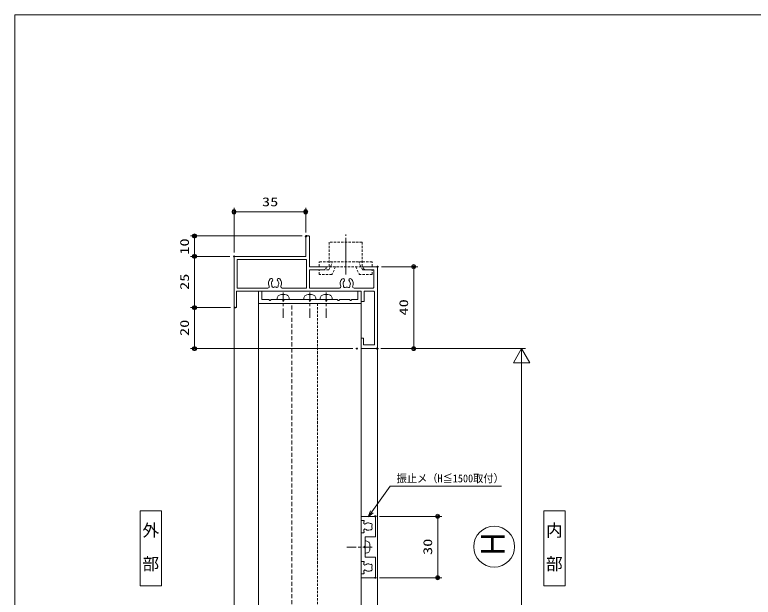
# Model space of a CAD drawing. Units: millimetres on the paper. Extents: x -395 to 395, y -281 to 281.
# Drawn here: x -395.3 to -34.6, y -3.5 to 281 of the extents above; entities that cross this region are included whole.
import ezdxf
from ezdxf.enums import TextEntityAlignment as Align

# ---------------------------------------------------------------- set-up
doc = ezdxf.new("R2010")
doc.units = ezdxf.units.MM
doc.header["$PDMODE"] = 32
doc.header["$PDSIZE"] = 0.5
for name, pattern in [('DASHED1', [1.8, 1.2, -0.6]), ('DASHED2', [3, 2, -1]), ('LONG_DOUBLE_CHAIN', [21.8, 18, -1, 0.6, -0.6, 0.6, -1])]:
    doc.linetypes.add(name, pattern=pattern)
for name, color, linetype, lineweight in [('0-2_USERZ', 3, 'Continuous', 9), ('0-3_F-1', 7, 'Continuous', 9), ('0-5_SHAPE', 7, 'Continuous', 9), ('0-6_YSS_ZEN', 6, 'Continuous', 9), ('0-7_0', 7, 'Continuous', 9), ('0-9_USER1', 4, 'Continuous', 9), ('0-A__0-7_', 7, 'Continuous', 9), ('0-B_SUNPOU', 3, 'Continuous', 9), ('0-F__0-0_0-0', 3, 'Continuous', 9), ('1-0_EXTLINE', 3, 'DASHED1', 9)]:
    doc.layers.add(name, color=color, linetype=linetype, lineweight=lineweight)
doc.layers.add('0-8_DEFPOINTS', color=1, linetype='Continuous')
doc.layers.add('0-C_YKK_H1901', color=7, linetype='Continuous')
doc.styles.add('@ＭＳ ゴシック', font='')
doc.styles.add('ＭＳ ゴシック', font='')
doc.styles.get('@ＭＳ ゴシック').set_extended_font_data('@MS Gothic')
doc.styles.get('ＭＳ ゴシック').set_extended_font_data('MS Gothic')

# ---------------------------------------------------------------- blocks, each defined once
blk = doc.blocks.new('図枠')
at = {"layer": '0-3_F-1'}
blk.add_lwpolyline([(790.6, 0), (0, 0), (0, 562), (790.6, 562)], close=True, dxfattribs=at)
blk = doc.blocks.new('ALW1')
at = {"layer": '0-7_0'}
blk.add_line((0, 0), (-1, 0), dxfattribs=at)
blk.add_lwpolyline([(-0.34641, -0.2), (0, 0), (-0.34641, 0.2)], close=True, dxfattribs=at)
blk = doc.blocks.new('GAIBU_H')
at = {"layer": '0-9_USER1'}
blk.add_lwpolyline([(-5.22, -18.32), (5.22, -18.32), (5.22, 18.32), (-5.22, 18.32)], close=True, dxfattribs=at)
at = {"layer": '0-9_USER1', "style": '@ＭＳ ゴシック'}
blk.add_text('外\u3000部', height=5.99, rotation=270, dxfattribs=at).set_placement((-4.987, 12.92), align=Align.BOTTOM_LEFT)
blk = doc.blocks.new('NAIBU_H')
at = {"layer": '0-9_USER1'}
blk.add_lwpolyline([(-5.22, -18.32), (5.22, -18.32), (5.22, 18.32), (-5.22, 18.32)], close=True, dxfattribs=at)
at = {"layer": '0-9_USER1', "style": '@ＭＳ ゴシック'}
blk.add_text('内\u3000部', height=5.99, rotation=270, dxfattribs=at).set_placement((-4.987, 12.92), align=Align.BOTTOM_LEFT)
blk = doc.blocks.new('丸ビス簡略')
at = {"layer": '0-7_0', "color": 4}
blk.add_line((-3, 0), (3, 0), dxfattribs=at)
at = {"layer": '0-7_0', "color": 1}
for p, q in [((0, -1.163), (0, 3.4)), ((0, -3.363), (0, -2.163)), ((0, -9), (0, -4.363))]:
    blk.add_line(p, q, dxfattribs=at)
at = {"layer": '0-7_0', "color": 4}
for centre, radius, start, end in [((0, 0), 3, 150.84034, 180), ((-1.223, 0.682), 1.6, 101.01271, 150.84034), ((0, -5.6), 8, 78.98729, 101.01271), ((1.223, 0.682), 1.6, 29.15966, 78.98729), ((0, 0), 3, 0, 29.15966)]:
    blk.add_arc(centre, radius, start, end, dxfattribs=at)
blk = doc.blocks.new('FRT')
at = {"layer": '0-5_SHAPE'}
for p, q in [((1.869, 0.411), (1.631, 0.248)), ((1.631, -0.248), (1.869, -0.41))]:
    blk.add_line(p, q, dxfattribs=at)
for points in [[(1.273, 13), (0, 13), (0, 15), (7, 15), (7, 5), (2, 5), (2, 0.659)], [(2.223, 11.268), (1.939, 11.15), (1.8, 11.15), (1.4, 11.55), (1.4, 12.415)], [(3.696, 11.789), (3.581, 11.842), (3.187, 11.773)], [(1.4, 7.585), (1.4, 8.45), (1.8, 8.85), (1.939, 8.85), (2.223, 8.732)], [(2.704, 8.386), (2.794, 8.297), (3.187, 8.227)], [(1.273, -7), (0, -7), (0, 7), (1.273, 7)], [(2, -0.658), (2, -5), (7, -5), (7, -15), (0, -15), (0, -13), (1.273, -13)], [(2.223, -8.732), (1.939, -8.85), (1.8, -8.85), (1.4, -8.45), (1.4, -7.585)], [(3.187, -8.227), (2.794, -8.297), (2.704, -8.386)], [(1.4, -12.415), (1.4, -11.55), (1.8, -11.15), (1.939, -11.15), (2.223, -11.268)], [(3.187, -11.773), (3.581, -11.842), (3.696, -11.789)]]:
    blk.add_lwpolyline(points, dxfattribs=at)
for centre, radius, start, end in [((1.273, 12.7), 0.3, 309.51765, 90), ((3.5, 10), 3.2, 129.51765, 131.0145), ((3.5, 10), 1.8, 100, 135.20717), ((3.5, 10), 1.8, 59.14685, 83.7398), ((4.729, 10.86), 0.75, 315.95278, 114.04722), ((1.273, 7.3), 0.3, 270, 50.48235), ((3.5, 10), 3.2, 228.9855, 230.48235), ((3.5, 10), 1.8, 224.79283, 243.7398), ((3.5, 10), 1.8, 260, 300.85315), ((4.729, 9.14), 0.75, 245.95278, 44.04722), ((3.5, 10), 1.8, 349.14685, 10.85315), ((1.8, 0), 0.3, 124.34408, 235.65592), ((1.7, 0.659), 0.3, 304.34408, 0), ((1.7, -0.658), 0.3, 0, 55.65592), ((1.273, -7.3), 0.3, 309.51765, 90), ((3.5, -10), 3.2, 129.51765, 131.0145), ((3.5, -10), 1.8, 116.2602, 135.20717), ((3.5, -10), 1.8, 59.14685, 100), ((4.729, -9.14), 0.75, 315.95278, 114.04722), ((4.729, -10.86), 0.75, 245.95278, 44.04722), ((3.5, -10), 1.8, 349.14685, 10.85315), ((1.273, -12.7), 0.3, 270, 50.48235), ((3.5, -10), 3.2, 228.9855, 230.48235), ((3.5, -10), 1.8, 224.79283, 260), ((3.5, -10), 1.8, 276.2602, 300.85315)]:
    blk.add_arc(centre, radius, start, end, dxfattribs=at)
blk = doc.blocks.new('DOT1')
at = {"layer": '0-7_0'}
blk.add_line((0, 0), (-1, 0), dxfattribs=at)
for radius in [0.5, 0.325]:
    blk.add_circle((0, 0), radius, dxfattribs=at)
blk = doc.blocks.new('A$C4AF12DDD')
at = {"layer": '0-2_USERZ', "color": 7}
blk.add_line((10, 36.8), (10, 43.8), dxfattribs=at)
at = {"layer": '0-7_0'}
for p, q in [((10, 63.5), (10, 70)), ((20.204, 68.2), (11.6, 68.2)), ((20.504, 58.583), (20.504, 67.9)), ((22.004, 68.2), (22.004, 63.5)), ((22.004, 63.5), (27.004, 63.5)), ((27.004, 62), (22.004, 62)), ((22.004, 62), (22.004, 1.2)), ((27.004, 62), (27.004, 63.5)), ((48.204, 63.2), (45.004, 63.2)), ((45.004, 62), (45.004, 63.2)), ((45.004, 62), (50.004, 62)), ((16.186, 56.2), (16.196, 56.2)), ((16.186, 53.8), (16.196, 53.8)), ((20.504, 36.8), (20.504, 51.417)), ((10, 36.8), (10, 44.5)), ((-5, 35.3), (-5, 36.5)), ((-4.7, 36.8), (10, 36.8)), ((11.6, 36.8), (20.504, 36.8)), ((5, 35), (-4.7, 35)), ((5, 0), (5, 35)), ((6.5, 1.5), (6.5, 35.3)), ((6.5, 35.3), (20.504, 35.3)), ((20.504, 35.3), (20.504, 23.524)), ((18.33, 21.789), (18.215, 21.842)), ((16.056, 21.2), (16.066, 21.2)), ((16.056, 18.8), (16.066, 18.8)), ((20.504, 16.476), (20.504, 1.5)), ((29.704, 0), (5, 0)), ((20.504, 1.5), (6.5, 1.5)), ((22.004, 1.2), (29.704, 1.2)), ((30.004, 0.9), (30.004, 0.3))]:
    blk.add_line(p, q, dxfattribs=at)
for points in [[(10, 70), (50.004, 70), (50.004, 62)], [(11.6, 68.2), (11.6, 64.091), (10.97, 63), (10.5, 63)], [(48.204, 63.2), (48.204, 68.5), (22.304, 68.5)], [(18.46, 56.789), (18.345, 56.842), (17.951, 56.773)], [(10.5, 45), (10.97, 45), (11.6, 43.909), (11.6, 36.8)], [(18.33, 21.789), (18.215, 21.842), (17.821, 21.773)]]:
    blk.add_lwpolyline(points, dxfattribs=at)
for centre, radius, start, end in [((20.204, 67.9), 0.3, 0, 90), ((22.304, 68.2), 0.3, 90, 180), ((10.5, 63.5), 0.5, 180, 270), ((18.264, 55), 3.2, 66.74202, 133.7398), ((19.804, 58.583), 0.7, 246.74202, 0), ((16.536, 56.806), 0.7, 133.7398, 240), ((16.536, 56.806), 0.7, 240, 313.7398), ((18.264, 55), 1.8, 100, 133.7398), ((18.264, 55), 1.8, 59.14685, 83.7398), ((19.493, 55.86), 0.75, 315.95278, 114.04722), ((19.493, 54.14), 0.75, 245.95278, 44.04722), ((18.264, 55), 1.8, 349.14685, 10.85315), ((16.536, 53.194), 0.7, 120, 226.2602), ((18.264, 55), 3.2, 226.2602, 293.25798), ((16.536, 53.194), 0.7, 46.2602, 120), ((18.264, 55), 1.8, 226.2602, 260), ((18.264, 55), 1.8, 260, 300.85315), ((19.804, 51.417), 0.7, 0, 113.25798), ((10.5, 44.5), 0.5, 90, 180), ((-4.7, 36.5), 0.3, 90, 180), ((-4.7, 35.3), 0.3, 180, 270), ((16.406, 21.806), 0.7, 133.7398, 240), ((18.134, 20), 3.2, 64.64629, 133.7398), ((18.134, 20), 1.8, 100, 133.7398), ((18.134, 20), 1.8, 59.14685, 83.7398), ((19.804, 23.524), 0.7, 244.64629, 0), ((16.406, 18.194), 0.7, 120, 226.2602), ((16.406, 21.806), 0.7, 240, 313.7398), ((16.406, 18.194), 0.7, 46.2602, 120), ((18.134, 20), 1.8, 226.2602, 260), ((18.134, 20), 1.8, 260, 300.85315), ((19.363, 20.86), 0.75, 315.95278, 114.04722), ((19.363, 19.14), 0.75, 245.95278, 44.04722), ((18.134, 20), 1.8, 349.14685, 10.85315), ((18.134, 20), 3.2, 226.2602, 295.35371), ((19.804, 16.476), 0.7, 0, 115.35371), ((29.704, 0.9), 0.3, 0, 90), ((29.704, 0.3), 0.3, 270, 0)]:
    blk.add_arc(centre, radius, start, end, dxfattribs=at)
blk = doc.blocks.new('K-12688')
at = {"layer": '0-7_0', "color": 4, "linetype": 'DASHED1'}
for p, q in [((-6.721, 3.9), (-13, 3.9)), ((-13, 3.9), (-13, 1.6)), ((-4.903, 0), (-6.721, 3.9)), ((4.903, 0), (6.721, 3.9)), ((13.003, 3.9), (6.721, 3.9)), ((13.003, 3.9), (13.003, 1.6)), ((-8.187, 1.6), (-13, 1.6)), ((13, 0), (-13, 0)), ((-13, 0), (-13, -2.3)), ((-8.187, 1.6), (-7.44, 0)), ((-8, 0), (-8, -12)), ((-7.44, 0), (-6.368, -2.3)), ((7.44, 0), (6.368, -2.3)), ((8.186, 1.6), (7.44, 0)), ((8, 0), (8, -12)), ((13.003, 1.6), (8.186, 1.6)), ((13, 0), (13, -2.3)), ((-8, -2.3), (-13, -2.3)), ((8, -2.3), (-8, -2.3)), ((13, -2.3), (8, -2.3)), ((8, -12), (-8, -12))]:
    blk.add_line(p, q, dxfattribs=at)
at = {"layer": '0-7_0', "color": 4, "linetype": 'LONG_DOUBLE_CHAIN'}
blk.add_line((0, 3.9), (0, -15.96), dxfattribs=at)
blk = doc.blocks.new('_Open30')
at = {"layer": '0-7_0'}
blk.add_line((0, 0), (-1, 0), dxfattribs=at)
blk.add_lwpolyline([(-1, 0.2679), (0, 0), (-1, -0.2679)], dxfattribs=at)

msp = doc.modelspace()

# ---------------------------------------------------------------- linework, layer by layer
at = {"layer": '0-2_USERZ'}
for p, q in [((-288.175, 164.95), (-288.175, 186.747)), ((-286.175, 184.747), (-255.175, 184.747)), ((-253.175, 174.65), (-253.175, 186.747)), ((-254.875, 172.95), (-309.52, 172.95)), ((-307.52, 164.95), (-307.52, 170.95)), ((-290.175, 162.95), (-309.52, 162.95)), ((-290.175, 162.95), (-309.52, 162.95)), ((-307.52, 139.946), (-307.52, 160.95)), ((-216.175, 157.95), (-198.456, 157.95)), ((-200.456, 119.946), (-200.456, 155.95)), ((-289.875, 137.946), (-309.52, 137.946)), ((-289.875, 137.946), (-309.52, 137.946)), ((-288.175, 138.653), (-288.175, -161.251)), ((-307.52, 119.946), (-307.52, 135.946)), ((-230.175, 117.946), (-309.52, 117.946)), ((-218.175, 117.946), (-218.175, -76.478)), ((-216.475, 117.946), (-198.456, 117.946))]:
    msp.add_line(p, q, dxfattribs=at)
msp.add_lwpolyline([(-157.636, 50.734), (-211.935, 50.734), (-220.91, 38.226)], dxfattribs=at)
at = {"layer": '0-5_SHAPE'}
for p, q in [((-270.923, 141.577), (-271.086, 141.815)), ((-270.265, 141.815), (-270.428, 141.577)), ((-264.835, 141.946), (-270.017, 141.946)), ((-264.424, 141.577), (-264.587, 141.815)), ((-263.766, 141.815), (-263.929, 141.577)), ((-251.834, 141.946), (-263.518, 141.946)), ((-251.423, 141.577), (-251.586, 141.815)), ((-250.765, 141.815), (-250.928, 141.577)), ((-243.834, 141.946), (-250.517, 141.946)), ((-243.423, 141.577), (-243.586, 141.815)), ((-242.765, 141.815), (-242.928, 141.577)), ((-237.834, 141.946), (-242.517, 141.946)), ((-237.423, 141.577), (-237.586, 141.815)), ((-236.765, 141.815), (-236.928, 141.577)), ((-231.864, 141.946), (-236.517, 141.946)), ((-231.453, 141.577), (-231.616, 141.815)), ((-230.795, 141.815), (-230.958, 141.577))]:
    msp.add_line(p, q, dxfattribs=at)
msp.add_lwpolyline([(-271.334, 141.946), (-274.675, 141.946), (-274.675, 145.946), (-276.175, 145.946), (-276.175, 139.946), (-226.175, 139.946), (-226.175, 145.946), (-227.675, 145.946), (-227.675, 141.946), (-230.547, 141.946)], dxfattribs=at)
for centre, start, end in [((-271.334, 141.646), 34.34408, 90), ((-270.675, 141.746), 214.34408, 325.65592), ((-270.017, 141.646), 90, 145.65592), ((-264.835, 141.646), 34.34408, 90), ((-264.176, 141.746), 214.34408, 325.65592), ((-263.518, 141.646), 90, 145.65592), ((-251.834, 141.646), 34.34408, 90), ((-251.175, 141.746), 214.34408, 325.65592), ((-250.517, 141.646), 90, 145.65592), ((-243.834, 141.646), 34.34408, 90), ((-243.175, 141.746), 214.34408, 325.65592), ((-242.517, 141.646), 90, 145.65592), ((-237.834, 141.646), 34.34408, 90), ((-237.175, 141.746), 214.34408, 325.65592), ((-236.517, 141.646), 90, 145.65592), ((-231.864, 141.646), 34.34408, 90), ((-231.205, 141.746), 214.34408, 325.65592), ((-230.547, 141.646), 90, 145.65592)]:
    msp.add_arc(centre, 0.3, start, end, dxfattribs=at)
at = {"layer": '0-6_YSS_ZEN'}
for p, q in [((-216.175, 117.946), (-145.769, 117.946)), ((-147.769, 97.946), (-147.769, -55.978))]:
    msp.add_line(p, q, dxfattribs=at)
at = {"layer": '0-8_DEFPOINTS'}
for p in [(-253.175, 184.747), (-307.52, 172.95), (-252.875, 172.95), (-253.175, 172.65), (-307.52, 162.95), (-288.175, 162.95), (-218.175, 157.95), (-200.456, 157.95), (-307.52, 137.946), (-287.875, 137.946), (-228.175, 117.946), (-218.475, 117.946), (-218.175, 117.946), (-219.175, 35.984), (-219.175, 5.984), (-188.729, 5.984)]:
    msp.add_point(p, dxfattribs=at)
at = {"layer": '0-A__0-7_'}
msp.add_circle((-161.153, 21.173), 10, dxfattribs=at)
at = {"layer": '0-B_SUNPOU'}
for p, q in [((-217.175, 35.984), (-186.729, 35.984)), ((-188.729, 33.984), (-188.729, 7.984)), ((-217.175, 5.984), (-186.729, 5.984))]:
    msp.add_line(p, q, dxfattribs=at)
at = {"layer": '0-F__0-0_0-0'}
msp.add_lwpolyline([(-226.175, 139.946), (-276.176, 139.946), (-276.175, -132.977)], dxfattribs=at)
at = {"layer": '1-0_EXTLINE', "linetype": 'DASHED2'}
msp.add_line((-259.976, -132.977), (-259.977, 139.946), dxfattribs=at)
at = {"layer": '1-0_EXTLINE'}
msp.add_line((-247.375, -132.977), (-247.376, 139.946), dxfattribs=at)
at = {"layer": '1-0_EXTLINE', "linetype": 'Continuous'}
msp.add_lwpolyline([(-276.175, -132.978), (-226.175, -132.977), (-226.175, 139.946)], dxfattribs=at)

# ---------------------------------------------------------------- block references
at = {"layer": '0-2_USERZ'}
msp.add_blockref('図枠', (-395.3, -281), dxfattribs=at)
for name, p, xscale, yscale, rotation in [('DOT1', (-288.175, 184.747), 2, 2, 180), ('DOT1', (-307.52, 172.95), 2, 2, 90), ('DOT1', (-307.52, 162.95), 2, 2, 270), ('DOT1', (-307.52, 162.95), 2, 2, 90), ('DOT1', (-200.456, 157.95), 2, 2, 90), ('DOT1', (-307.52, 137.946), 2, 2, 270), ('DOT1', (-307.52, 137.946), 2, 2, 90), ('DOT1', (-307.52, 117.946), 2, 2, 270), ('DOT1', (-200.456, 117.946), 2, 2, 270), ('_Open30', (-222.66, 35.789), 3, 3, 234.33717)]:
    msp.add_blockref(name, p, dxfattribs=dict(at, xscale=xscale, yscale=yscale, rotation=rotation))
at = {"layer": '0-2_USERZ', "xscale": 2, "yscale": 2}
msp.add_blockref('DOT1', (-253.175, 184.747), dxfattribs=at)
at = {"layer": '0-2_USERZ', "rotation": 270}
for name, p in [('A$C4AF12DDD', (-288.175, 167.95)), ('丸ビス簡略', (-224.175, 20.984))]:
    msp.add_blockref(name, p, dxfattribs=at)
at = {"layer": '0-2_USERZ', "xscale": -1}
for p in [(-264.176, 141.946), (-251.176, 141.946), (-243.175, 141.946)]:
    msp.add_blockref('丸ビス簡略', p, dxfattribs=at)
at = {"layer": '0-5_SHAPE'}
msp.add_blockref('FRT', (-226.175, 20.984), dxfattribs=at)
at = {"layer": '0-6_YSS_ZEN', "xscale": 20, "yscale": 20, "rotation": 90}
msp.add_blockref('ALW1', (-147.769, 117.946), dxfattribs=at)
at = {"layer": '0-9_USER1'}
for name, p in [('GAIBU_H', (-328.795, 20.413)), ('NAIBU_H', (-131.683, 20.413))]:
    msp.add_blockref(name, p, dxfattribs=at)
at = {"layer": '0-B_SUNPOU', "xscale": 2, "yscale": 2}
for p, rotation in [((-188.729, 35.984), 90), ((-188.729, 5.984), 270)]:
    msp.add_blockref('DOT1', p, dxfattribs=dict(at, rotation=rotation))
at = {"layer": '0-C_YKK_H1901', "xscale": -1, "rotation": 180}
msp.add_blockref('K-12688', (-233.675, 157.95), dxfattribs=at)

# ---------------------------------------------------------------- texts
at = {"layer": '0-2_USERZ', "style": 'ＭＳ ゴシック', "width": 1.35}
msp.add_text('35', height=4.333, dxfattribs=at).set_placement((-274.532, 186.165), align=Align.BOTTOM_LEFT)
for s, p in [('10', (-308.938, 163.804)), ('25', (-308.938, 146.591)), ('40', (-201.874, 134.091)), ('20', (-308.938, 124.089))]:
    msp.add_text(s, height=4.333, rotation=90, dxfattribs=at).set_placement(p, align=Align.BOTTOM_LEFT)
at = {"layer": '0-9_USER1', "color": 3, "style": 'ＭＳ ゴシック', "width": 0.95}
msp.add_text('振止メ（H≦1500取付）', height=3.848, dxfattribs=at).set_placement((-208.765, 51.451), align=Align.BOTTOM_LEFT)
at = {"layer": '0-A__0-7_', "style": 'ＭＳ ゴシック', "width": 0.9}
msp.add_text('Ｈ', height=11.55, rotation=90, dxfattribs=at).set_placement((-152.544, 15.327), align=Align.BOTTOM_LEFT)
at = {"layer": '0-B_SUNPOU', "style": 'ＭＳ ゴシック', "width": 1.35}
msp.add_text('30', height=4.333, rotation=90, dxfattribs=at).set_placement((-190.147, 17.127), align=Align.BOTTOM_LEFT)

doc.saveas('drawing.dxf')
